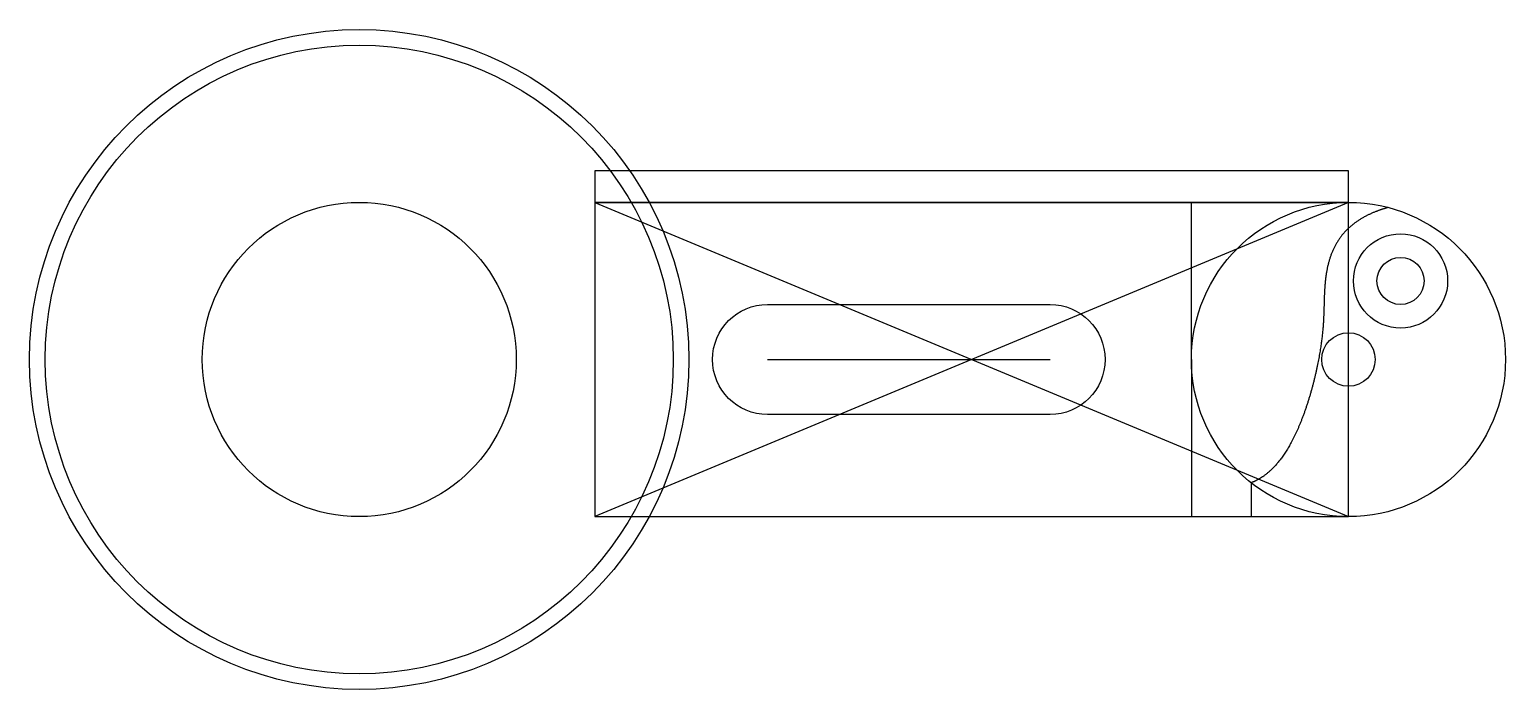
# Model space of a CAD drawing. Header units: millimetres. Extents: x -30 to 17, y -10.5 to 10.5.
import ezdxf

# ---------------------------------------------------------------- set-up
doc = ezdxf.new("R2010")
doc.units = ezdxf.units.MM
doc.layers.get('0').update_dxf_attribs({"linetype": 'CONTINUOUS'})

msp = doc.modelspace()

# ---------------------------------------------------------------- linework, layer by layer
for p, q in [((12, 6), (-12, 6)), ((-12, 6), (-12, 5)), ((12, 5), (12, 6)), ((12, 5), (-12, 5)), ((-12, 5), (-12, -5)), ((12, 5), (-12, -5)), ((-12, 5), (12, -5)), ((-12, 5), (12, 5)), ((7, 0), (7, 5)), ((12, -5), (12, 5)), ((7, 0), (7, -5)), ((-6.5, 0), (2.5, 0)), ((8.9, -3.923), (8.9, -5)), ((-12, -5), (12, -5))]:
    msp.add_line(p, q)
msp.add_lwpolyline([(2.5, -1.75), (-6.5, -1.75, -1), (-6.5, 1.75), (2.5, 1.75, -1)], format="xyb", close=True)
for centre, radius in [((-19.5, 0), 10.5), ((-19.5, 0), 10), ((-19.5, 0), 5), ((12, 0), 5), ((13.658, 2.5), 1.5), ((13.658, 2.5), 0.75), ((12, 0), 0.85)]:
    msp.add_circle(centre, radius)
msp.add_open_spline([(13.265, 4.837), (13.146, 4.804), (12.917, 4.732), (12.601, 4.605), (12.236, 4.4), (11.872, 4.085), (11.598, 3.714), (11.411, 3.296), (11.299, 2.848), (11.244, 2.392), (11.225, 1.949), (11.219, 1.522), (11.201, 1.087), (11.15, 0.583), (11.057, 0.001), (10.918, -0.641), (10.734, -1.306), (10.509, -1.952), (10.248, -2.539), (9.956, -3.042), (9.634, -3.447), (9.354, -3.689), (9.132, -3.824), (8.978, -3.894), (8.9, -3.923)], degree=5)

doc.saveas('drawing.dxf')
